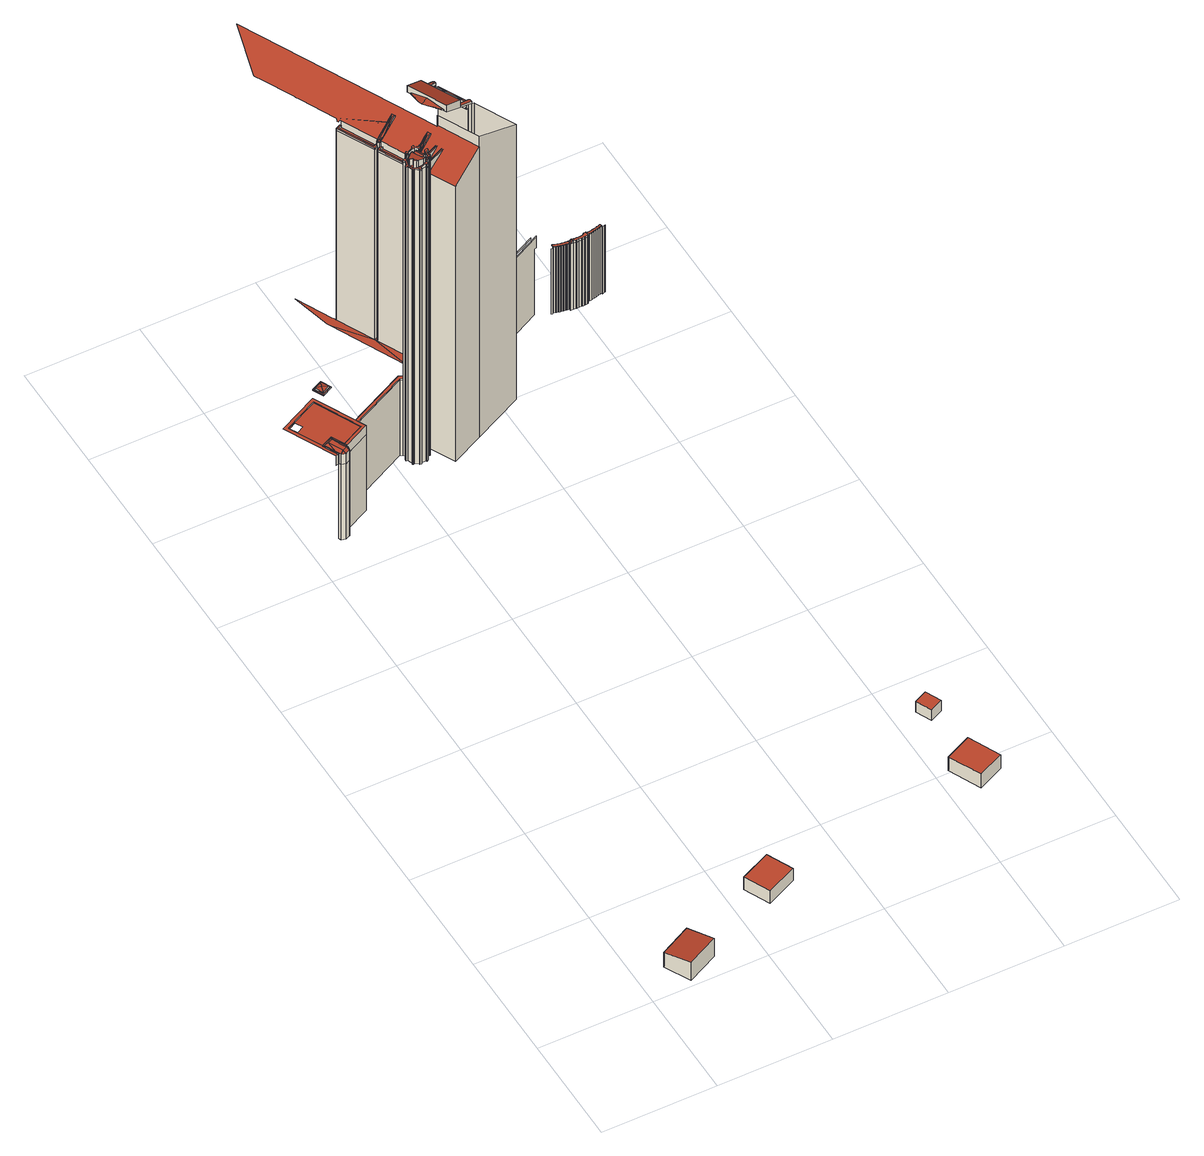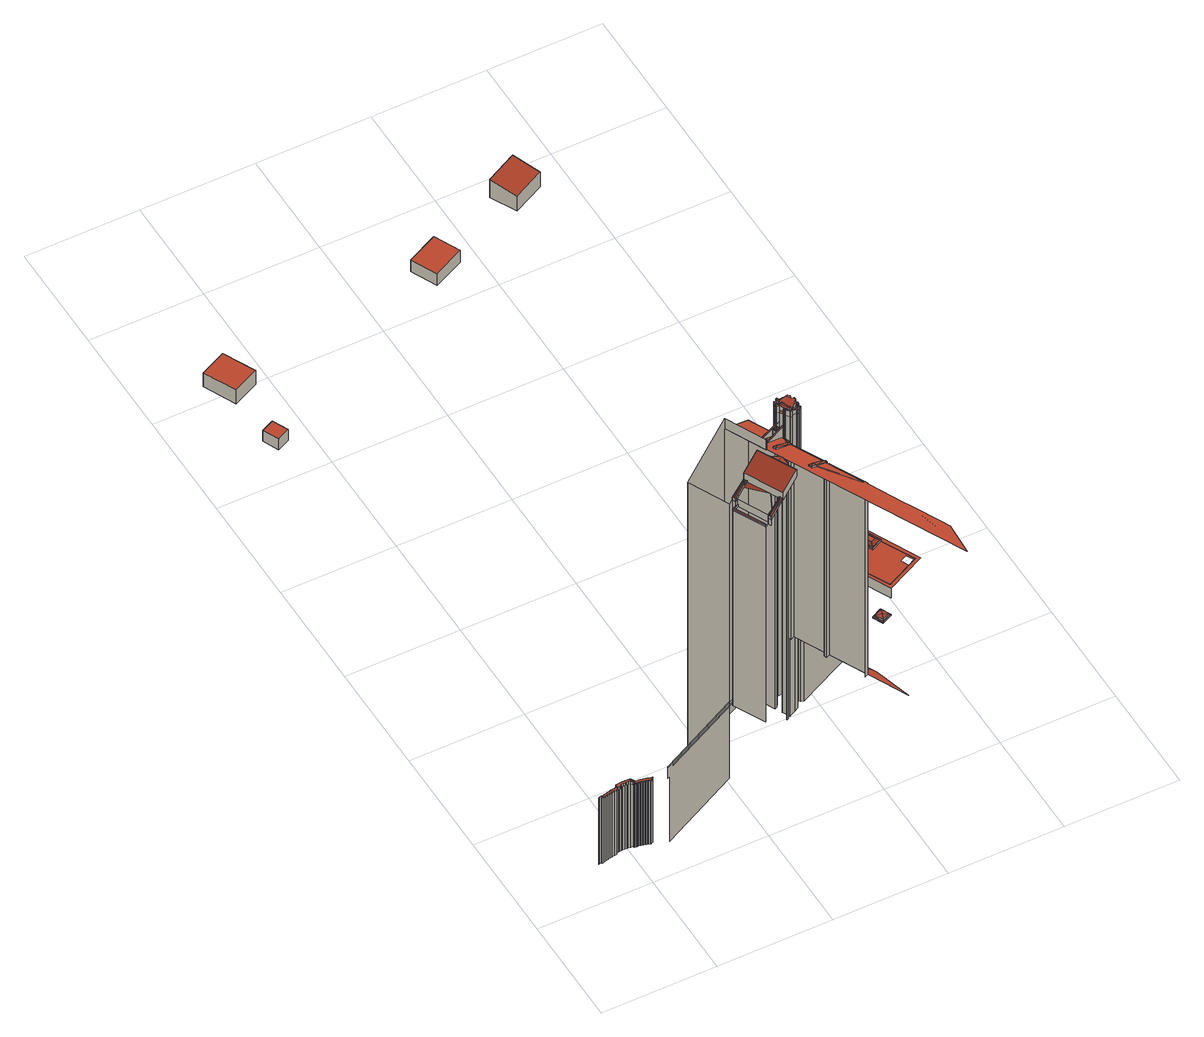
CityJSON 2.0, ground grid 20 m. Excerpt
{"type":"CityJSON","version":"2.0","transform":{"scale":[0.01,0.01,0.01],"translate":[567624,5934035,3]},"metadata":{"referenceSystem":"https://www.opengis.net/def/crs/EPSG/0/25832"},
"CityObjects":{
"building1":{"type":"Building","attributes":{"Grundfläche 2D":"30.752759","Grundhöhe NN":"4.095"},"geometry":[{"type":"Solid","lod":"3","boundaries":[[[[0,1,2,3]],[[4,5,3,2]],[[5,6,0,3]],[[6,7,1,0]],[[7,4,2,1]],[[7,6,5,4]]]],"semantics":{"surfaces":[{"type":"RoofSurface"},{"type":"WallSurface"},{"type":"GroundSurface"}],"values":[[0,1,1,1,1,2]]}}]},
"building2":{"type":"Building","attributes":{"Grundfläche 2D":"29.204884","Grundhöhe NN":"4.276"},"geometry":[{"type":"Solid","lod":"3","boundaries":[[[[8,9,10,11]],[[12,13,11,10]],[[13,14,8,11]],[[14,15,9,8]],[[15,12,10,9]],[[15,14,13,12]]]],"semantics":{"surfaces":[{"type":"RoofSurface"},{"type":"WallSurface"},{"type":"GroundSurface"}],"values":[[0,1,1,1,1,2]]}}]},
"building3":{"type":"Building","attributes":{"Grundfläche 2D":"11841.730945","Grundhöhe NN":"3.777"},"children":["building3-1","building3-2","building3-3","building3-4","building3-5","building3-6","building3-7","building3-8","building3-9","building3-10","building3-11","building3-12","building3-13","building3-14","building3-15","building3-16","building3-17","building3-18","building3-19","building3-20"],"geometry":[{"type":"MultiSurface","lod":"3","boundaries":[[[16,17,18,19,20]],[[21,22,23,24]],[[25,26,27,21,24,28]],[[29,26,25,30]],[[31,29,30,32]],[[33,34,35,36,37,38,39,40,41,42,43,44,19,18,45]],[[46,31,32,47]],[[48,49,50,51,52,53],[54,55,56,57]],[[58,46,47,59]],[[35,34,52,51]],[[60,61,62,58,59,63]],[[37,36,50,49]],[[42,41,40,58,62,61]],[[36,35,51,50]],[[64,65,66,43,42,61,67,68]],[[67,61,60,69]],[[70,67,69,71]],[[72,73,74,75,76,77]],[[78,73,72,79]],[[75,80,81,76]],[[82,83,84,85,86,87]],[[85,88,89,86]],[[88,78,79,89]],[[90,70,71,91]],[[92,83,82,93]],[[80,94,95,81]],[[96,97,90,91,98,99]],[[99,100,96]],[[96,100,101]],[[90,97,96,101,102,103]],[[95,94,100,99,98,104]],[[103,102,101,105,106,107]],[[108,109,92,93,110]],[[107,106,105,111,112,113]],[[114,108,110,115]],[[116,114,115,117]],[[118,116,117,119]],[[113,112,111,120,121,122]],[[123,124,125,126,127,128,129]],[[122,121,120,130,131,132,133]],[[133,132,131,134,135,136]],[[137,118,119,138]],[[139,140,123,141]],[[134,142,143,144,136,135]],[[78,88,85,84,83,92,109,108,114,116,118,137,145,146,147,148,149,150,151,152,153,154,155,156,157,158,159,160,161,162,163,164,165,166,167,168,142,134,131,130,120,111,105,101,100,94,80,75,74,73]],[[128,169,129]],[[145,137,138,170]],[[142,168,167,171,143]],[[172,136,144,173]],[[146,145,170,174]],[[175,176,141,123,129,177]],[[147,146,174,178]],[[179,169,180]],[[167,166,181,171]],[[149,148,147,178,182]],[[183,184,185,186,187,188,189,190,139,141,176,175]],[[191,169,179]],[[166,165,192,181]],[[193,177,129,169,191]],[[194,195,193,196]],[[165,164,197,192]],[[175,177,198,183]],[[199,200,201,179,180,202,172,173,203,204]],[[164,163,162,205,197]],[[206,207,188,187,208]],[[198,177,193,195,209,210]],[[150,149,182,211]],[[196,193,191,212]],[[213,214,184,183,198,210,209,215,216,217]],[[201,200,191,179]],[[218,213,217,216]],[[219,209,195,194]],[[220,215,209,219]],[[152,151,221,222]],[[151,150,211,221]],[[223,154,153,152,222,224]],[[225,185,184,214,213,218]],[[158,157,226,227,228,229]],[[162,161,230,205]],[[206,208,187,186,231,232]],[[215,220,219,233,234,235]],[[206,232,218]],[[232,231,186,185,225,218]],[[236,237,238,239,240,241,242,243,244,245,246,247,248,249,250,251,252,253,254,255,256,257,258,259,260,261,262,261,207,206,218,216,215,235,263,264,265,266,267,268,269,270,271,272,273,274,228,227,275],[276,277,278,279]],[[274,280,159,158,229,228]],[[155,154,223,281]],[[273,282,230,161,160,159,280,274]],[[227,226,157,156,283,275]],[[284,191,200]],[[200,199,285]],[[273,272,286,282]],[[156,155,281,287,275,283]],[[288,233,219,194,196,212,289,290,291,292,293,294]],[[295,284,200]],[[290,289,212,191,284,296]],[[286,272,271,285,199,297]],[[288,294,293,298,264,263,235,234,233]],[[299,300,200,285]],[[236,275,287,301]],[[285,271,299]],[[296,284,295]],[[260,207,261]],[[200,300,302,295]],[[303,304,292,291,305,306]],[[306,305,291,290,307,265]],[[299,271,308]],[[267,266,265,307,290,296,295,302]],[[264,298,293,292,304,303]],[[300,309,310,302]],[[311,302,310,309,312,313]],[[308,309,300,299]],[[303,306,264]],[[306,265,264]],[[308,271,314]],[[314,315,312,309,308]],[[314,271,270]],[[267,302,311,316,268]],[[270,317,268]],[[268,317,318]],[[270,318,317]],[[270,268,316,319]],[[314,270,319,315]],[[268,318,269]],[[270,269,318]],[[237,236,301,320]],[[278,277,276,279]],[[238,237,320,321]],[[322,240,239,323]],[[323,239,238,324]],[[325,326,327,328,329,330,331,332,333,334,335,336,337,338,339,340,341,342,343,344,345]],[[334,346,347,348,335]],[[349,350,347,346,334,333,332,331,330,329,328,327,351,352,353]],[[354,355,351,327,326]],[[356,357,358,359,360,348,347,350,349,353,352,351,355,361,362,363,364,365]],[[324,238,321,366,367]],[[365,364,368,369,370]],[[371,372,373,365]],[[365,370,374]],[[369,374,370]],[[375,376,377,378,379]],[[380,381,375,379,378,382,383,384]],[[385,386,387,388,377,376,389]],[[390,391,392,387,386,385]],[[393,394,392,391,390,395,396,397,398]],[[399,400,401,402]],[[396,403,404,397]],[[405,392,394,406,400,399]],[[404,403,407,367,366,408,409,410]],[[393,398,411,412]],[[409,413,414,415,416,417,418,410]],[[419,420,421,422,415,414,413,409,408,423]],[[424,425,426,427]],[[428,424,427,429]],[[430,428,429,431]],[[432,433,434,435,436,437]],[[438,439,433,432,440]],[[441,442,443,438,440,444]],[[445,446,442,441,447]],[[448,445,447,449]],[[450,448,449,451]],[[452,450,451,453]],[[454,452,453,455]],[[456,454,455,457]],[[458,456,457,459]],[[460,458,459,461]],[[462,460,461,463]],[[464,462,463,465]],[[466,464,465,467]],[[466,468,464]],[[468,466,467,469]],[[470,471,464]],[[464,468,472,470]],[[471,473,464]],[[474,470,472,468,469,475]],[[473,476,464]],[[476,477,464]],[[471,470,474,478]],[[479,476,473,471,478,480]],[[477,481,464]],[[482,483,477,476,479,484]],[[485,483,482,486]],[[487,488,489,485,486,490]],[[488,491,492,493,494,481,477,483,485,489]],[[491,488,487,495]],[[496,493,492,491,495,497]],[[494,493,496,498]],[[481,494,498,499]],[[500,501,502,481,499,503]],[[504,505,506,501,500,507]],[[508,509,510,505,504,511]],[[512,513,514,509,508,515]],[[516,517,518,513,512,519]],[[520,521,522,517,516,523]],[[524,525,526,521,520,527]],[[528,529,530,531]],[[532,533,534,528,531,535]],[[536,537,538,533,532,539]]],"semantics":{"surfaces":[{"type":"WallSurface"},{"type":"RoofSurface"}],"values":[0,0,0,0,0,1,0,1,0,0,0,0,0,0,0,0,0,0,0,0,0,0,0,0,0,0,0,1,1,0,0,0,0,0,0,0,0,0,1,0,0,0,0,0,1,1,0,0,0,0,0,0,1,0,0,1,1,0,1,0,0,0,0,0,0,1,0,0,0,1,1,0,0,0,0,0,0,0,0,0,0,1,0,1,0,0,0,0,1,0,0,0,1,1,0,0,0,0,0,1,1,1,1,0,0,1,0,0,1,0,0,1,1,1,0,1,0,1,1,1,0,0,1,1,0,1,0,0,0,0,0,1,0,0,0,1,1,1,1,0,0,0,0,0,0,0,0,0,0,0,0,0,0,0,0,0,0,0,0,0,0,0,0,0,0,0,0,0,1,0,1,1,1,0,1,1,0,0,1,0,0,0,1,0,0,0,0,0,0,0,0,0,0,0,0,0,0]}}]},
"building3-1":{"type":"BuildingInstallation","parents":["building3"],"geometry":[{"type":"MultiSurface","lod":"3","boundaries":[[[540,541,542,543,544,545,546,547,548]],[[549,550,551,544,543,542,552,553,554,555,556]],[[549,556,557,558,559,560]],[[561,562,548,563,558]],[[564,548,562]],[[549,560,550]],[[544,551,550,560,545]],[[558,563,548,547,546,545,560,559]],[[540,548,564]],[[565,561,558,557]],[[39,542,541,540,46,58,40]],[[39,38,552,542]],[[553,552,38,37,49,48]],[[48,53,33,45,554,553]],[[45,18,555,554]],[[555,18,17,22,556]],[[556,22,21,557]],[[561,565,557,21,27,26]],[[561,26,29,562]],[[562,29,31,564]],[[564,31,46,540]]],"semantics":{"surfaces":[{"type":"RoofSurface"},{"type":"WallSurface"}],"values":[0,0,0,0,0,0,0,0,0,0,1,1,1,1,1,1,1,1,1,1,1]}}]},
"building3-2":{"type":"BuildingInstallation","parents":["building3"],"geometry":[{"type":"MultiSurface","lod":"3","boundaries":[[[566,567,568]],[[568,567,569]],[[570,567,566]],[[569,567,570]],[[566,568,571,572]],[[570,566,572,573]],[[569,570,573,574]],[[568,569,574,571]]],"semantics":{"surfaces":[{"type":"RoofSurface"},{"type":"WallSurface"}],"values":[0,0,0,0,1,1,1,1]}}]},
"building3-3":{"type":"BuildingInstallation","parents":["building3"],"geometry":[{"type":"MultiSurface","lod":"3","boundaries":[[[575,576,577,578],[573,572,571,574]],[[575,578,579,580]],[[576,575,580,581]],[[577,576,581,582]],[[578,577,582,579]]],"semantics":{"surfaces":[{"type":"RoofSurface"},{"type":"WallSurface"}],"values":[0,1,1,1,1]}}]},
"building3-4":{"type":"BuildingInstallation","parents":["building3"],"geometry":[{"type":"MultiSurface","lod":"3","boundaries":[[[583,64,68,584,97,102,106,112,121,132,585,135,202,586,587,588,589]],[[67,70,584,68]],[[70,90,97,584]],[[90,103,102,97]],[[102,103,107,106]],[[106,107,113,112]],[[112,113,122,121]],[[121,122,133,132]],[[172,202,135,585,132,133,136]],[[202,172,590,586]],[[590,591,587,586]],[[591,592,593,594,583,589,588,587]],[[594,65,64,583]]],"semantics":{"surfaces":[{"type":"RoofSurface"},{"type":"WallSurface"}],"values":[0,1,1,1,1,1,1,1,1,1,1,1,1]}}]},
"building3-5":{"type":"BuildingInstallation","parents":["building3"],"geometry":[{"type":"MultiSurface","lod":"3","boundaries":[[[595,596,597,598]],[[599,595,598,600,601,602,603,604,605,606,607,608,609,610,611,612,613,614]],[[603,615,616,617,618]],[[618,604,603]],[[619,607,606]],[[620,609,608]],[[621,611,622,623,624]],[[621,612,611]],[[625,598,597]],[[625,626,601,600,598]],[[627,628,617,616]],[[628,629,618,617]],[[629,630,631,619,606,605,604,618]],[[631,632,633,608,607,619]],[[633,634,620,608]],[[634,635,636,610,609,620]],[[636,637,638,622,611,610]],[[638,639,640,624,623,622]],[[624,640,641,621]],[[641,642,612,621]],[[642,643,644,614,613,612]],[[644,645,599,614]],[[645,646,595,599]],[[646,647,596,595]]],"semantics":{"surfaces":[{"type":"RoofSurface"},{"type":"WallSurface"}],"values":[0,0,0,0,0,0,0,0,1,1,1,1,1,1,1,1,1,1,1,1,1,1,1,1]}}]},
"building3-6":{"type":"BuildingInstallation","parents":["building3"],"geometry":[{"type":"MultiSurface","lod":"3","boundaries":[[[648,649,650,651,652,653,654,655,656,657,658,659,660,661,662,663,664,665,666,667,668,669,670,671,672,673,674,675,676,677,678,679,680,681,682,683,684,685,686,687,688,689,690,691,692,693,694,695,696,697,698,699,700,701,702,703,704,705,706,707,708,709,710,711,712,713,714,715,716,717,718,719,720,721]],[[722,714,713]],[[723,719,718]],[[724,719,723]],[[156,157,675,674]],[[675,157,725,677,676]],[[726,727,681,680,679,678,677,725,728,729]],[[727,730,682,681]],[[730,731,732,733,686,685,684,683,682]],[[733,734,735,689,688,687,686]],[[736,737,693,692,691,690,689,735,738,739]],[[693,737,740,695,694]],[[740,741,742,743,698,697,696,695]],[[743,744,745,158,701,700,699,698]],[[158,159,702,701]],[[159,160,161,704,703,702]],[[162,163,164,707,706,705]],[[161,162,705,704]],[[164,165,708,707]],[[165,166,709,708]],[[166,167,710,709]],[[167,168,142,712,711,710]],[[142,134,713,712]],[[134,131,722,713]],[[131,130,120,715,714,722]],[[120,111,716,715]],[[111,105,717,716]],[[105,101,718,717]],[[101,96,723,718]],[[96,99,724,723]],[[99,100,94,720,719,724]],[[94,80,721,720]],[[648,721,80,75]],[[75,74,73,650,649,648]],[[73,78,651,650]],[[78,88,652,651]],[[88,85,653,652]],[[85,84,83,655,654,653]],[[83,92,656,655]],[[656,92,109,108,658,657]],[[108,114,659,658]],[[114,116,660,659]],[[116,118,661,660]],[[118,137,662,661]],[[137,145,663,662]],[[145,146,664,663]],[[146,147,665,664]],[[147,148,149,667,666,665]],[[149,150,668,667]],[[150,151,669,668]],[[151,152,670,669]],[[152,153,154,672,671,670]],[[154,155,673,672]],[[155,156,674,673]]],"semantics":{"surfaces":[{"type":"RoofSurface"},{"type":"WallSurface"}],"values":[0,0,0,0,1,1,1,1,1,1,1,1,1,1,1,1,1,1,1,1,1,1,1,1,1,1,1,1,1,1,1,1,1,1,1,1,1,1,1,1,1,1,1,1,1,1,1,1,1,1,1,1,1,1]}}]},
"building3-7":{"type":"BuildingInstallation","parents":["building3"],"geometry":[{"type":"MultiSurface","lod":"3","boundaries":[[[746,214,225,231,208,747,748,749,750,751,752,753,754]],[[186,231,225,185]],[[187,208,231,186]],[[187,755,747,208]],[[748,747,755,756]],[[756,757,189,750,749,748]],[[190,751,750,189]],[[141,752,751,190,139]],[[141,176,175,754,753,752]],[[175,183,746,754]],[[184,214,746,183]],[[184,185,225,214]]],"semantics":{"surfaces":[{"type":"RoofSurface"},{"type":"WallSurface"}],"values":[0,1,1,1,1,1,1,1,1,1,1,1]}}]},
"building3-8":{"type":"BuildingInstallation","parents":["building3"],"geometry":[{"type":"MultiSurface","lod":"3","boundaries":[[[758,759,760,761,601,626,625,597,762,763,764]],[[765,764,763,766,767,768,769]],[[769,770,771,772,627,616,615,603,760,759,758,764,765]],[[603,602,601,761,760]],[[596,647,773,774,766,763,762,597]],[[770,769,768,767,766,774,775,776]]],"semantics":{"surfaces":[{"type":"RoofSurface"},{"type":"WallSurface"}],"values":[0,0,1,1,1,1]}}]},
"building3-9":{"type":"BuildingInstallation","parents":["building3"],"geometry":[{"type":"MultiSurface","lod":"3","boundaries":[[[307,305,304,298,777,778,779,780,781,234,220,782,783,784,785]],[[212,289,290,307,785,784]],[[291,305,307,290]],[[292,304,305,291]],[[293,298,304,292]],[[294,777,298,293]],[[294,786,787,779,778,777]],[[780,779,787,788]],[[788,288,781,780]],[[288,233,234,781]],[[219,220,234,233]],[[219,194,782,220]],[[194,196,783,782]],[[212,784,783,196]]],"semantics":{"surfaces":[{"type":"RoofSurface"},{"type":"WallSurface"}],"values":[0,1,1,1,1,1,1,1,1,1,1,1,1,1]}}]},
"building3-10":{"type":"BuildingInstallation","parents":["building3"],"geometry":[{"type":"MultiSurface","lod":"3","boundaries":[[[789,790,791,792]],[[792,793,794]],[[792,791,793]],[[795,791,790]],[[796,791,795]],[[794,793,796]],[[793,791,796]],[[797,798,794,796,795]],[[790,789,792,799,800,801]],[[797,795,790,801]],[[792,794,798,799]]],"semantics":{"surfaces":[{"type":"RoofSurface"},{"type":"WallSurface"}],"values":[0,0,0,0,0,0,0,1,1,1,1]}}]},
"building3-11":{"type":"BuildingInstallation","parents":["building3"],"geometry":[{"type":"MultiSurface","lod":"3","boundaries":[[[802,803,804,805,806,807]],[[808,809,810,811]],[[812,813,809]],[[813,810,809]],[[814,810,813]],[[815,810,814]],[[816,810,815]],[[817,818,810,816]],[[807,810,818]],[[819,820,821,822,811,807,806,805]],[[810,807,811]],[[823,824,825,826,827,803,802,807,818]],[[805,828,277,820,819]],[[820,277,279,821]],[[279,829,261,218,213,812,809,808,811,822,821]],[[213,217,216,215,815,814,813,812]],[[215,235,830,831,262,832,278,833,834,803,827,826,825,824,823,818,817,816,815]],[[803,834,828,805,804]]],"semantics":{"surfaces":[{"type":"RoofSurface"},{"type":"WallSurface"}],"values":[0,0,0,0,0,0,0,0,0,0,0,0,1,1,1,1,1,1]}}]},
"building3-12":{"type":"BuildingInstallation","parents":["building3"],"geometry":[{"type":"MultiSurface","lod":"3","boundaries":[[[835,836,837,838,839,280,229,840,841,842,843,844,845,846,847]],[[848,849,850,851,852,853,854,855,226,283,856]],[[275,236,857,858,849,848,856,283]],[[228,859,860,861,862,863,845,844,843,842,841,840,229]],[[864,865,866,272,273,839,838,837,836,835,847,846,867]],[[851,850,868]],[[839,273,274,280]],[[280,274,228,229]],[[869,870,853,852,851,868]],[[853,870,871,854]],[[871,872,227,226,855,854]],[[226,227,275,283]]],"semantics":{"surfaces":[{"type":"RoofSurface"},{"type":"WallSurface"}],"values":[0,0,1,1,1,1,1,1,1,1,1,1]}}]},
"building3-13":{"type":"BuildingInstallation","parents":["building3"],"geometry":[{"type":"MultiSurface","lod":"3","boundaries":[[[873,874,875,876,877,878,879,880]],[[881,882,883,884]],[[884,883,880]],[[885,886,881]],[[886,882,881]],[[887,883,882]],[[888,883,887]],[[889,890,883,888]],[[891,883,890]],[[880,883,891]],[[892,884,880,879,878]],[[891,874,873,880]],[[268,317,889]],[[889,888,267,268]],[[884,892,878,893,264,303,885,881]],[[303,306,886,885]],[[882,886,306,265]],[[265,266,267,888,887,882]],[[317,318,890,889]],[[874,891,890,318,269,894]],[[894,895,896,893,878,877,876,875,874]]],"semantics":{"surfaces":[{"type":"RoofSurface"},{"type":"WallSurface"}],"values":[0,0,0,0,0,0,0,0,0,0,0,0,1,1,1,1,1,1,1,1,1]}}]},
"building3-14":{"type":"BuildingInstallation","parents":["building3"],"geometry":[{"type":"MultiSurface","lod":"3","boundaries":[[[897,339,338,337,898,899]],[[900,901,343,342,341,340,339,897,902]],[[898,337,336]],[[903,904,344,343,901,900,902]]],"semantics":{"surfaces":[{"type":"RoofSurface"},{"type":"WallSurface"}],"values":[0,0,1,1]}}]},
"building3-15":{"type":"BuildingInstallation","parents":["building3"],"geometry":[{"type":"MultiSurface","lod":"3","boundaries":[[[359,358,905,906]],[[359,906,907]],[[908,909,906,905,358]],[[910,909,908]],[[910,911,912,913,909]],[[909,914,915,916,906]],[[907,906,916]],[[910,908,358,357,373,371,376,375,912,911]],[[913,912,375,381,380,384,914,909]],[[384,917,915,914]],[[915,917,372,918,907,916]],[[918,360,359,907]]],"semantics":{"surfaces":[{"type":"RoofSurface"},{"type":"WallSurface"}],"values":[0,0,0,0,0,0,0,1,1,1,1,1]}}]},
"building3-16":{"type":"BuildingInstallation","parents":["building3"],"geometry":[{"type":"MultiSurface","lod":"3","boundaries":[[[362,361,355,919,363]],[[363,919,920]],[[919,355,921,922,923]],[[924,925,919,923,922]],[[926,919,925]],[[920,919,926]],[[354,396,921,355]],[[396,395,390,924,922,921]],[[390,385,374,370,927,920,926,925,924]],[[927,364,363,920]]],"semantics":{"surfaces":[{"type":"RoofSurface"},{"type":"WallSurface"}],"values":[0,0,0,0,0,0,1,1,1,1]}}]},
"building3-17":{"type":"BuildingInstallation","parents":["building3"],"geometry":[{"type":"MultiSurface","lod":"3","boundaries":[[[928,929,930,931,932,933,934,935,386,391]],[[931,930,402,936]],[[934,933,937,938]],[[938,388,935,934]],[[387,386,935,388]],[[392,405,399,929,928,391,386,387]],[[399,402,930,929]]],"semantics":{"surfaces":[{"type":"RoofSurface"},{"type":"WallSurface"}],"values":[0,1,1,1,1,1,1]}}]},
"building3-18":{"type":"BuildingInstallation","parents":["building3"],"geometry":[{"type":"MultiSurface","lod":"3","boundaries":[[[939,940,941,942,943,944,945,946,947,948,949,950,951,952,953,954,955,956,957,958,959,960,961,962,963,964,965,966,967,968,969,970,971,972,973,974,975,976,977,978,979,980,981]],[[430,435,964,963]],[[435,434,433,966,965,964]],[[433,439,438,967,966]],[[438,443,442,969,968,967]],[[442,446,445,970,969]],[[445,448,971,970]],[[448,450,972,971]],[[450,452,973,972]],[[452,454,974,973]],[[454,456,975,974]],[[456,458,976,975]],[[458,460,977,976]],[[460,462,978,977]],[[462,464,979,978]],[[982,983,939,981]],[[940,939,983,984]],[[941,940,984,985]],[[943,942,941,985,986,987]],[[987,988,989,945,944,943]],[[946,945,989,990]],[[947,946,990,991]],[[992,949,948,947,991,993]],[[992,994,950,949]],[[952,951,950,994,995,996]],[[953,952,996,997]],[[954,953,997,998]],[[956,955,954,998,999,1000]],[[957,956,1000,1001]],[[1002,959,958,957,1001,1003]],[[1002,1004,960,959]],[[961,960,1004,1005]],[[1005,1006,962,961]]],"semantics":{"surfaces":[{"type":"RoofSurface"},{"type":"WallSurface"}],"values":[0,1,1,1,1,1,1,1,1,1,1,1,1,1,1,1,1,1,1,1,1,1,1,1,1,1,1,1,1,1,1,1,1]}}]},
"building3-19":{"type":"BuildingInstallation","parents":["building3"],"geometry":[{"type":"MultiSurface","lod":"3","boundaries":[[[1007,1008,1009]],[[1010,1011,1012,1013,1014,1015,1016,1017,1018,1019,1020,1021,1022,1023,1024,1025,1026,1027,1028,1029,1030,1031,1032,1033,1034,1035,1036,1009,1008,1037,1038]],[[1039,1040,1041,1007]],[[1041,1008,1007]],[[1042,1008,1041]],[[1043,1008,1042]],[[1044,1023,1022,1021,494,481,1045,1046,1047]],[[1044,1048,1049,1050,1026,1025,1024,1023]],[[1050,1051,1052,1028,1027,1026]],[[1052,1053,1054,1030,1029,1028]],[[1054,1055,1056,1032,1031,1030]],[[1056,1057,1033,1032]],[[1057,1058,1059,1035,1034,1033]],[[1059,1060,1061,1009,1036,1035]],[[1061,1062,1007,1009]],[[1062,1063,982,981,1040,1039,1007]],[[981,980,1041,1040]],[[980,979,1042,1041]],[[466,1043,1042,979,464]],[[466,468,1008,1043]],[[468,472,470,1038,1037,1008]],[[470,471,1010,1038]],[[471,473,476,1012,1011,1010]],[[476,477,483,1014,1013,1012]],[[1015,1014,483,485]],[[485,489,488,1017,1016,1015]],[[488,491,1018,1017]],[[491,492,493,1020,1019,1018]],[[493,494,1021,1020]]],"semantics":{"surfaces":[{"type":"RoofSurface"},{"type":"WallSurface"}],"values":[0,0,0,0,0,0,1,1,1,1,1,1,1,1,1,1,1,1,1,1,1,1,1,1,1,1,1,1,1]}}]},
"building3-20":{"type":"BuildingInstallation","parents":["building3"],"geometry":[{"type":"MultiSurface","lod":"3","boundaries":[[[1064,1065,1066,1067,1068,1069,1070,1071,1072,1073,1074,1075,1076,1077,1078,1079,1080,1081,1082,1046,1045,1083,1084,1085,1086,1087,1088,1089,1090,1091,1092,1093,1094,1095,1096,1097,1098,1099,1100]],[[481,502,501,1084,1083,1045]],[[501,506,505,1086,1085,1084]],[[505,510,509,1088,1087,1086]],[[509,514,513,1090,1089,1088]],[[513,518,517,1092,1091,1090]],[[517,522,521,1094,1093,1092]],[[521,526,525,1101,1096,1095,1094]],[[1101,1102,1097,1096]],[[1102,1103,1098,1097]],[[1104,1099,1098,1103,1105]],[[1106,1107,1066,1065,1064,1100,1099,1104,1108,1109]],[[1067,1066,1107,1110]],[[1111,1112,1113,1072,1071,1070,1069,1068,1067,1110,1114,1115]],[[1116,1117,1118,1119,1075,1074,1073,1072,1113]],[[1120,1077,1076,1075,1119,1121]],[[1078,1077,1120,1122]],[[1122,1123,1124,1125,1081,1080,1079,1078]],[[1126,1047,1046,1082,1081,1125]]],"semantics":{"surfaces":[{"type":"RoofSurface"},{"type":"WallSurface"}],"values":[0,1,1,1,1,1,1,1,1,1,1,1,1,1,1,1,1,1,1]}}]},
"building4":{"type":"Building","attributes":{"Grundfläche 2D":"30.641589","Grundhöhe NN":"3.940"},"geometry":[{"type":"Solid","lod":"3","boundaries":[[[[1127,1128,1129,1130]],[[1131,1132,1130,1129]],[[1132,1133,1127,1130]],[[1133,1134,1128,1127]],[[1134,1131,1129,1128]],[[1134,1133,1132,1131]]]],"semantics":{"surfaces":[{"type":"RoofSurface"},{"type":"WallSurface"},{"type":"GroundSurface"}],"values":[[0,1,1,1,1,2]]}}]},
"building5":{"type":"Building","attributes":{"Grundfläche 2D":"7.355376","Grundhöhe NN":"4.258"},"geometry":[{"type":"Solid","lod":"3","boundaries":[[[[1135,1136,1137,1138]],[[1139,1140,1138,1137]],[[1140,1141,1135,1138]],[[1141,1142,1136,1135]],[[1142,1139,1137,1136]],[[1142,1141,1140,1139]]]],"semantics":{"surfaces":[{"type":"RoofSurface"},{"type":"WallSurface"},{"type":"GroundSurface"}],"values":[[0,1,1,1,1,2]]}}]}
},
"vertices":[
[709,78,504],[1255,352,504],[1029,802,429],[483,528,429],[1029,802,109],[483,528,109],[709,78,109],[1255,352,109],
[3056,1142,389],[2846,1591,389],[2312,1341,397],[2521,893,397],[2312,1341,128],[2521,893,128],[3056,1142,128],[2846,1591,128],
[464,10710,1734],[505,10729,1734],[505,10729,1944],[464,10710,1944],[464,10710,1768],[542,10695,1734],[522,10737,1734],[522,10737,78],[542,10695,78],[616,10670,78],[616,10670,1734],[579,10682,1734],[579,10682,78],[686,10703,1734],[686,10703,78],[689,10704,1734],[689,10704,78],[391,10992,1944],[112,11567,1944],[712,11858,1944],[1093,11071,1944],[683,10872,1944],[704,10829,1944],[687,10821,1944],[691,10813,1944],[708,10821,1944],[1170,11045,1944],[738,11936,1944],[35,11596,1944],[383,10988,1944],[710,10774,1734],[710,10774,78],[585,11083,1929],[683,10872,1929],[1093,11071,1929],[712,11858,1929],[112,11567,1929],[391,10992,1929],[258,11619,1929],[319,11496,1929],[201,11437,1929],[139,11559,1929],[691,10813,1734],[691,10813,78],[1170,11045,78],[1170,11045,1734],[708,10821,1734],[708,10821,78],[1041,11312,1768],[1041,11312,1734],[738,11936,1734],[1064,11263,1734],[1064,11263,1768],[1064,11263,78],[2162,11802,1734],[2162,11802,78],[2195,11655,78],[2195,11655,6528],[2197,11666,6528],[2199,11686,6529],[2199,11686,78],[2197,11666,78],[2221,11652,6529],[2221,11652,78],[2225,11683,6530],[2225,11683,78],[2261,11538,78],[2261,11538,6529],[2251,11547,6528],[2242,11555,6528],[2242,11555,78],[2251,11547,78],[2258,11574,6529],[2258,11574,78],[2216,11780,1734],[2216,11780,78],[2277,11556,6530],[2277,11556,78],[2238,11762,6532],[2238,11762,78],[2216,11780,6531],[2216,11780,1768],[2213,11771,78],[2213,11771,6531],[2218,11769,6531],[2217,11782,6531],[2217,11782,1768],[2217,11782,1734],[2218,11769,78],[2223,11798,6532],[2223,11798,1768],[2223,11798,1734],[2340,11514,6531],[2310,11534,6531],[2340,11514,78],[2248,11788,6533],[2248,11788,1768],[2248,11788,1734],[2336,11492,6531],[2336,11492,78],[2367,11486,6532],[2367,11486,78],[2371,11508,6533],[2371,11508,78],[2308,11842,6536],[2308,11842,1768],[2308,11842,1734],[1876,13259,1862],[1857,13299,1862],[1850,13313,1862],[1546,13939,1862],[1726,13267,1841],[1751,13215,1841],[2183,12629,1862],[2297,11862,6536],[2295,11865,6536],[2295,11865,1768],[2295,11865,1734],[2319,11878,6537],[2319,11878,1768],[2319,11878,1734],[2459,11515,6536],[2459,11515,78],[1933,13287,6030],[1933,13287,1862],[1876,13259,6030],[2331,11855,6537],[2331,11855,78],[2319,11878,78],[2469,11493,6536],[2498,11506,6538],[2488,11528,6538],[2506,11547,6539],[2545,11588,6541],[2568,11574,6542],[2583,11599,6543],[2559,11613,6542],[2563,11638,6543],[2569,11683,6544],[2590,11680,6545],[2594,11713,6546],[2550,11719,6544],[2518,11790,6544],[2544,11825,6546],[2538,11830,6545],[2523,11841,6545],[2509,11822,6544],[2481,11842,6543],[2449,11864,6542],[2450,11889,6543],[2421,11891,6542],[2419,11866,6541],[2348,11857,6538],[2365,11955,1828],[2469,11493,78],[2419,11866,78],[2384,11915,1734],[2384,11915,78],[2498,11506,78],[2187,12619,6030],[2183,12629,6030],[2187,12619,1862],[2488,11528,78],[2393,11920,1830],[2384,11915,1828],[2421,11891,78],[2545,11588,78],[2246,12648,6030],[2242,12657,6030],[2267,12670,6030],[2257,12689,6030],[2257,12690,6030],[1974,13276,6030],[1973,13277,6030],[1962,13301,6030],[2474,12028,1862],[2450,11889,78],[2209,12575,1862],[2268,12603,6030],[2268,12603,1862],[2209,12575,6030],[2449,11864,78],[2246,12648,1862],[2507,11975,78],[2507,11975,1851],[2502,11972,1850],[2384,11915,1768],[2393,11920,78],[2502,11972,78],[2509,11822,78],[2257,12690,6173],[1974,13276,6174],[2257,12690,6067],[2268,12604,1862],[2256,12628,1862],[2568,11574,78],[2474,12028,6030],[2242,12657,6157],[2242,12657,6067],[2268,12604,6157],[2256,12628,6157],[2246,12648,6157],[2267,12670,6173],[2268,12604,6030],[2268,12604,6067],[2583,11599,78],[2559,11613,78],[2569,11683,78],[2563,11638,78],[2267,12670,6067],[2550,11719,6330],[2550,11719,6081],[2518,11790,6082],[2518,11790,6330],[2523,11841,78],[2257,12689,6067],[2257,12689,6173],[2293,12616,6030],[2293,12616,6067],[2293,12616,6173],[2628,11729,6123],[2848,11282,6124],[3399,11548,6469],[3067,12241,6472],[3051,12235,6462],[1435,15562,6467],[1267,14739,6178],[1276,14719,6178],[1302,14665,6178],[1313,14642,6178],[1597,14056,6177],[1520,14772,6315],[1513,14835,6327],[1524,14774,6317],[1607,14035,6176],[1633,13981,6176],[1643,13961,6176],[1640,13984,6181],[1643,13960,6176],[1928,13371,6175],[1936,13355,6175],[1921,13312,6157],[1933,13287,6157],[1962,13301,6175],[1973,13277,6174],[2489,12778,6312],[2534,12734,6324],[2307,12588,6173],[2554,12076,6171],[2535,12057,6157],[2546,12036,6157],[2558,12012,6158],[2580,12023,6171],[2582,12024,6173],[2585,12012,6171],[2568,11850,6122],[2570,11845,6122],[2538,11830,6102],[2544,11825,6104],[2594,11713,6102],[1985,13313,6189],[2506,12787,6323],[2547,12740,6332],[2503,12785,6321],[2544,11825,6330],[2590,11680,78],[2538,11830,78],[2594,11713,6330],[2481,12031,1862],[2507,11975,6123],[2570,11845,78],[2594,11713,78],[2307,12588,6030],[2481,12031,6030],[2535,12057,6030],[2535,12058,6030],[2532,12066,6030],[2554,12076,6030],[2544,12096,6030],[2546,12036,1862],[2535,12057,1862],[2568,11850,78],[2554,12076,6067],[2562,12001,6157],[2562,12001,1862],[2628,11729,78],[2558,12012,1862],[2532,12066,6157],[2532,12066,6067],[2535,12058,6067],[2535,12058,6157],[2535,12057,6067],[2563,12002,6158],[2563,12002,1862],[2562,12004,1862],[2558,12012,78],[2563,12002,78],[2562,12004,78],[2584,12012,6171],[2584,12012,78],[2580,12023,78],[2580,12023,6172],[2581,12023,6172],[2585,12012,78],[2848,11282,78],[3399,11548,78],[3051,12235,6701],[3067,12241,6691],[3399,11548,6694],[3283,12369,6544],[3288,12358,6543],[3288,12358,6690],[3283,12369,6690],[3280,12374,6690],[3265,12405,6690],[3199,12538,6690],[3194,12548,6690],[3006,12927,6690],[2965,13009,6690],[2965,13009,6546],[2991,12957,6546],[2991,12957,6570],[3006,12927,6576],[3127,12682,6630],[3194,12548,6601],[3199,12538,6599],[3206,12523,6595],[3265,12405,6570],[3265,12405,6544],[3280,12374,6544],[3000,13026,6669],[3284,13167,6495],[3284,13167,6336],[3385,12964,6495],[3287,13161,6495],[3607,12516,6495],[3580,12572,6495],[3387,12960,6495],[3607,12516,6333],[3607,12516,6361],[3385,12964,6335],[3314,13107,6336],[3314,13107,6367],[3287,13161,6367],[3287,13161,6336],[3590,12551,6362],[3584,12564,6362],[3580,12572,6363],[3580,12572,6334],[3387,12960,6335],[4276,11969,78],[4276,11969,6120],[3584,12564,6334],[3590,12551,6333],[3653,12607,6285],[3490,13191,6221],[3528,13276,6179],[3489,13191,6222],[3654,12607,6285],[3587,13238,6158],[3554,13222,6179],[3554,13222,6030],[3587,13238,6030],[3587,13238,6075],[3574,13265,6157],[3582,13248,6157],[3562,13290,6030],[3562,13290,6075],[3562,13290,6157],[3813,12684,6181],[3813,12684,6067],[3813,12684,6030],[3804,12701,6030],[3804,12701,6181],[3851,12702,6156],[3851,12702,6067],[3851,12702,6030],[3864,12675,1746],[3851,12702,1746],[3864,12675,6156],[3877,12648,6156],[3877,12648,1769],[3864,12675,1769],[3919,12736,6030],[3919,12736,1746],[3652,13282,1746],[3652,13282,6030],[3937,12676,6117],[3937,12676,1769],[3910,12731,6030],[3910,12731,1746],[3942,12665,6117],[3942,12665,78],[3942,12665,1746],[3942,12665,1769],[5318,13396,1769],[5318,13396,1746],[5401,13391,1746],[5405,13393,1746],[5411,13396,1746],[5411,13396,1769],[5405,13393,1769],[5401,13391,1769],[5366,13374,1514],[5401,13391,1514],[5405,13393,1514],[5411,13396,1514],[5366,13374,78],[5620,13260,1514],[5594,13268,1514],[5594,13268,78],[5620,13260,78],[5620,13261,1514],[5620,13261,78],[5626,13280,1514],[5626,13280,78],[5662,13266,78],[5662,13266,1514],[5653,13269,1514],[5644,13273,1514],[5644,13273,78],[5653,13269,78],[5681,13259,1514],[5672,13262,1514],[5681,13259,78],[5700,13253,78],[5700,13253,1514],[5690,13256,1514],[5690,13256,78],[5719,13248,1514],[5709,13251,1514],[5719,13248,78],[5738,13243,1514],[5738,13243,78],[5757,13239,1518],[5757,13239,78],[5776,13235,1518],[5776,13235,78],[5796,13232,1518],[5796,13232,78],[5815,13229,1518],[5815,13229,78],[5835,13227,1518],[5835,13227,78],[5854,13225,1518],[5854,13225,78],[5874,13224,1518],[5874,13224,78],[5893,13224,1518],[5893,13224,78],[5893,13192,1533],[5893,13192,78],[5936,13191,1533],[5936,13191,78],[5973,13187,1533],[5991,13186,1533],[5954,13189,1533],[6010,13184,1533],[5973,13187,78],[5954,13189,78],[6029,13184,1533],[6047,13183,1533],[5991,13186,78],[6029,13184,78],[6010,13184,78],[6193,13219,1533],[6066,13183,78],[6066,13183,1533],[6047,13183,78],[6084,13183,1533],[6084,13183,78],[6121,13185,78],[6121,13185,1533],[6103,13184,1533],[6103,13184,78],[6140,13186,1533],[6158,13188,1533],[6177,13189,1533],[6195,13192,1533],[6140,13186,78],[6177,13189,78],[6158,13188,78],[6195,13192,78],[6193,13219,78],[6234,13224,78],[6234,13224,1533],[6214,13222,1533],[6214,13222,78],[6275,13231,78],[6275,13231,1537],[6255,13227,1533],[6255,13227,78],[6316,13238,78],[6316,13238,1537],[6296,13234,1537],[6296,13234,78],[6356,13246,78],[6356,13246,1541],[6336,13242,1537],[6336,13242,78],[6397,13256,78],[6397,13256,1541],[6377,13251,1541],[6377,13251,78],[6437,13266,78],[6437,13266,1544],[6417,13261,1544],[6417,13261,78],[6477,13278,78],[6477,13278,1548],[6457,13272,1544],[6457,13272,78],[6483,13255,1548],[6477,13277,1548],[6477,13277,78],[6483,13255,78],[6512,13270,78],[6512,13270,1548],[6495,13261,1548],[6495,13261,78],[6531,13275,78],[6531,13275,1548],[6515,13271,1548],[6515,13271,78],
[710,10774,1963],[691,10813,1963],[687,10821,1963],[667,10864,1963],[572,11062,1963],[547,10992,2004],[620,10841,2004],[645,10790,2004],[665,10749,2004],[499,10787,1963],[407,10981,1963],[449,11002,1963],[704,10829,1963],[585,11083,1963],[383,10988,1963],[505,10729,1963],[522,10737,1963],[542,10695,1963],[590,10713,2004],[567,10759,2004],[472,10955,2004],[616,10670,1963],[686,10703,1963],[594,10715,2004],[689,10704,1963],[579,10682,1963],
[1008,12101,1783],[1036,12207,1798],[942,12239,1783],[1084,12308,1783],[1151,12170,1783],[942,12239,1757],[1008,12101,1757],[1151,12170,1757],[1084,12308,1757],
[1000,12074,1757],[1182,12162,1757],[1097,12338,1757],[915,12251,1757],[915,12251,1734],[1000,12074,1734],[1182,12162,1734],[1097,12338,1734],
[2172,11859,1768],[2162,11802,1768],[2311,11874,1768],[2365,11955,1768],[2240,11830,1768],[2239,11830,1768],[2185,11854,1768],[2365,11955,1734],[2240,11830,1734],[2239,11830,1734],[2185,11854,1734],[2172,11859,1734],
[2481,11637,6646],[2480,11639,6646],[2478,11638,6646],[2461,11630,6650],[2499,11603,6649],[2454,11645,6649],[2411,11732,6641],[2403,11748,6640],[2391,11774,6638],[2353,11801,6639],[2324,11770,6648],[2280,11723,6662],[2262,11696,6669],[2262,11687,6670],[2302,11655,6669],[2313,11654,6668],[2309,11642,6670],[2363,11574,6673],[2451,11584,6659],[2465,11586,6656],[2399,11778,6636],[2410,11783,6633],[2392,11818,6631],[2354,11803,6638],[2262,11703,6668],[2263,11658,6674],[2361,11574,6674],[2297,11598,6679],[2302,11595,6679],[2334,11571,6678],[2461,11630,6641],[2454,11645,6641],[2410,11783,6539],[2392,11818,6539],[2354,11803,6537],[2353,11801,6537],[2262,11703,6532],[2262,11696,6532],[2262,11687,6531],[2263,11658,6531],[2302,11655,6532],[2313,11654,6533],[2309,11642,6532],[2297,11598,6531],[2302,11595,6531],[2334,11571,6532],[2361,11574,6533],[2363,11574,6533],[2451,11584,6537],[2465,11586,6538],[2499,11603,6540],[2481,11637,6539],[2480,11639,6539],
[2199,11686,6536],[2197,11666,6532],[2195,11655,6530],[2221,11652,6540],[2258,11574,6541],[2242,11555,6532],[2251,11547,6534],[2261,11538,6536],[2277,11556,6546],[2310,11534,6554],[2340,11514,6563],[2336,11492,6558],[2367,11486,6569],[2371,11508,6574],[2459,11515,6609],[2469,11493,6610],[2498,11506,6623],[2488,11528,6623],[2506,11547,6633],[2545,11588,6655],[2568,11574,6662],[2583,11599,6672],[2559,11613,6665],[2563,11638,6670],[2569,11683,6680],[2590,11680,6688],[2594,11713,6695],[2550,11719,6679],[2539,11631,6660],[2536,11615,6656],[2519,11596,6646],[2508,11585,6640],[2470,11545,6619],[2461,11536,6614],[2358,11528,6572],[2344,11537,6568],[2327,11548,6564],[2286,11576,6552],[2277,11582,6550],[2256,11628,6549],[2251,11637,6549],[2240,11661,6548],[2244,11685,6554],[2244,11690,6555],[2257,11763,6572],[2257,11766,6572],[2279,11786,6584],[2334,11835,6614],[2383,11841,6634],[2389,11841,6636],[2440,11847,6657],[2451,11839,6660],[2497,11806,6672],[2518,11790,6678],[2544,11825,6694],[2538,11830,6692],[2523,11841,6688],[2509,11822,6680],[2481,11842,6672],[2449,11864,6663],[2450,11889,6668],[2421,11891,6657],[2419,11866,6652],[2348,11857,6623],[2331,11855,6616],[2319,11878,6615],[2297,11862,6604],[2308,11842,6605],[2248,11788,6572],[2223,11798,6564],[2217,11782,6559],[2218,11769,6558],[2238,11762,6564],[2225,11683,6546],[2295,11865,6604],[2216,11780,6559],[2213,11771,6556],[2536,11615,6541],[2470,11545,6537],[2461,11536,6537],[2519,11596,6540],[2508,11585,6540],[2358,11528,6532],[2327,11548,6532],[2286,11576,6530],[2277,11582,6530],[2256,11628,6530],[2240,11661,6530],[2257,11763,6533],[2257,11766,6533],[2244,11685,6531],[2244,11690,6531],[2334,11835,6537],[2383,11841,6539],[2389,11841,6539],[2440,11847,6542],[2451,11839,6542],[2497,11806,6543],
[2246,12648,6067],[2200,12662,6067],[1913,13247,6067],[1945,13263,6067],[1973,13277,6067],[1962,13301,6067],[1876,13259,6067],[2183,12629,6067],[2187,12619,6067],[2200,12662,6030],[1913,13247,6030],[1945,13263,6030],
[2410,11783,6647],[2399,11778,6644],[2391,11774,6641],[2403,11748,6641],[2480,11639,6647],[2497,11647,6653],[2427,11791,6653],[2450,11803,6644],[2526,11662,6641],[2512,11690,6641],[2508,11699,6641],[2456,11806,6641],[2456,11806,6542],[2450,11803,6541],[2427,11791,6540],[2497,11647,6540],[2526,11662,6542],[2512,11690,6542],[2508,11699,6542],
[2544,12096,6067],[2522,12085,6067],[2485,12067,6067],[2247,12559,6067],[2307,12588,6067],[2268,12603,6067],[2209,12575,6067],[2474,12028,6067],[2481,12031,6067],[2522,12085,6030],[2485,12067,6030],[2247,12559,6030],
[2613,11828,6341],[2606,11825,6341],[2642,11811,6347],[2690,11867,6339],[2688,11834,6347],[2717,11814,6339],[2634,11771,6341],[2686,11798,6340],[2634,11771,6136],[2717,11814,6189],[2690,11867,6188],[2613,11828,6140],[2606,11825,6136],
[2606,12777,6414],[2627,12779,6416],[2616,12802,6416],[2600,12833,6416],[2584,12811,6414],[2554,12771,6409],[2281,12676,6192],[2267,12670,6183],[2281,12640,6200],[2489,12778,6338],[2242,12657,6165],[2246,12648,6170],[2256,12628,6180],[2268,12604,6165],[2293,12616,6183],[2331,12634,6209],[2343,12640,6218],[2573,12820,6398],[2506,12787,6350],[2503,12785,6348],[2493,12780,6342],[2534,12734,6352],[2539,12736,6355],[2547,12740,6361],[2550,12742,6363],[2565,12749,6373],[2600,12833,6382],[2493,12780,6315],[2331,12634,6196],[2343,12640,6204],[2539,12736,6327],[2550,12742,6334],[2627,12779,6382],
[2831,11971,6330],[2615,11867,6330],[2608,11863,6330],[2570,11845,6330],[2538,11830,6330],[2542,11801,6330],[2582,11821,6330],[2603,11832,6330],[2612,11836,6330],[2791,11923,6330],[2913,11983,6330],[2902,12006,6330],[2856,11984,6330],[2676,11751,6330],[2961,11883,6330],[2951,11905,6330],[2708,11792,6330],[2624,11754,6330],[2618,11751,6330],[2617,11750,6330],[2612,11748,6330],[2670,11749,6330],[2670,11749,6149],[2676,11751,6153],[2542,11801,6097],[2582,11821,6122],[2603,11832,6136],[2612,11836,6141],[2791,11923,6253],[2831,11971,6286],[2615,11867,6150],[2608,11863,6146],[2856,11984,6302],[2708,11792,6179],[2624,11754,6127],[2618,11751,6123],[2617,11750,6123],[2612,11748,6119],
[2896,12185,6414],[2916,12187,6416],[2915,12191,6416],[2912,12197,6416],[2905,12210,6416],[2890,12241,6416],[2874,12220,6414],[2844,12179,6409],[2554,12076,6181],[2535,12057,6169],[2568,12047,6197],[2657,12127,6253],[2532,12066,6165],[2535,12058,6169],[2546,12036,6180],[2558,12012,6165],[2580,12023,6181],[2581,12023,6181],[2582,12024,6182],[2828,12211,6373],[2890,12241,6382],[2916,12187,6382],[2915,12191,6382],[2912,12197,6382],
[2997,12621,6630],[2982,12731,6609],[2986,12704,6614],[3163,12479,6591],[3170,12473,6590],[3070,12546,6611],[3163,12479,6579],[3170,12473,6576],
[3332,13143,6367],[3335,13150,6367],[3288,13161,6367],[3489,13191,6268],[3574,13265,6232],[3490,13191,6268],[3554,13222,6232],[3587,13238,6213],[3582,13248,6220],[3562,13290,6211],[3561,13292,6210],[3528,13276,6229],[3561,13292,6157],[3288,13161,6336],
[3625,12559,6367],[3580,12572,6362],[3877,12648,6210],[3864,12675,6232],[3826,12656,6254],[3851,12702,6210],[3654,12607,6321],[3653,12607,6321],[3580,12572,6333],
[3910,12731,6067],[3919,12736,6067],[3652,13282,6067],[3632,13272,6067],[3637,13262,6067],[3647,13242,6067],[3892,12745,6067],[3804,12701,6067],[3632,13272,6030],[3647,13242,6030],[3892,12745,6030],
[5894,13267,1530],[5876,13267,1530],[5857,13268,1530],[5844,13270,1530],[5839,13270,1530],[5836,13270,1530],[5820,13272,1530],[5802,13275,1530],[5784,13278,1530],[5766,13281,1530],[5763,13282,1530],[5748,13285,1530],[5744,13286,1530],[5730,13290,1530],[5712,13295,1530],[5695,13300,1530],[5682,13305,1530],[5677,13307,1530],[5660,13313,1530],[5644,13320,1530],[5643,13320,1530],[5642,13321,1530],[5638,13322,1530],[5636,13314,1530],[5626,13280,1530],[5644,13273,1530],[5653,13269,1530],[5662,13266,1530],[5681,13259,1530],[5690,13256,1530],[5700,13253,1530],[5719,13248,1530],[5738,13243,1530],[5757,13239,1530],[5776,13235,1530],[5796,13232,1530],[5815,13229,1530],[5835,13227,1530],[5854,13225,1530],[5874,13224,1530],[5893,13224,1530],[5894,13225,1530],[5894,13256,1530],[5894,13256,1519],[5894,13267,1519],[5876,13267,1519],[5857,13268,1519],[5844,13270,1519],[5839,13270,1518],[5836,13270,1518],[5820,13272,1518],[5802,13275,1518],[5784,13278,1518],[5763,13282,1518],[5766,13281,1518],[5748,13285,1514],[5744,13286,1514],[5730,13290,1514],[5712,13295,1514],[5695,13300,1514],[5682,13305,1514],[5677,13307,1514],[5660,13313,1514],[5643,13320,1514],[5644,13320,1514],[5642,13321,1514],[5638,13322,1514],[5636,13314,1514],
[5938,13254,1567],[5936,13191,1582],[5965,13230,1582],[5991,13186,1582],[6010,13184,1582],[6029,13184,1582],[6047,13183,1582],[6066,13183,1582],[6084,13183,1582],[6103,13184,1582],[6121,13185,1582],[6140,13186,1582],[6158,13188,1582],[6177,13189,1582],[6195,13192,1582],[6190,13257,1582],[6190,13261,1582],[6183,13261,1582],[6155,13260,1582],[6150,13259,1582],[6127,13234,1582],[6121,13227,1582],[6101,13226,1582],[6083,13225,1582],[6066,13225,1582],[6048,13225,1582],[6030,13225,1582],[6012,13226,1582],[5994,13227,1582],[5977,13229,1582],[5954,13189,1582],[5973,13187,1582],[5898,13256,1536],[5894,13256,1533],[5894,13225,1537],[5893,13224,1537],[5893,13192,1541],[6190,13261,1534],[6193,13219,1559],[6190,13257,1559],[6190,13257,1534],[6183,13261,1533],[6155,13260,1532],[6150,13259,1531],[6127,13234,1530],[6121,13227,1530],[6101,13226,1529],[6083,13225,1528],[6066,13225,1527],[6048,13225,1526],[6030,13225,1525],[6012,13226,1524],[5994,13227,1523],[5977,13229,1522],[5965,13230,1522],[5938,13254,1521],[5898,13256,1519],
[6446,13309,1559],[6442,13308,1559],[6427,13304,1559],[6407,13298,1559],[6404,13298,1559],[6388,13293,1559],[6385,13293,1559],[6368,13289,1559],[6348,13284,1559],[6329,13280,1559],[6328,13280,1559],[6309,13276,1559],[6289,13272,1559],[6270,13269,1559],[6269,13269,1559],[6250,13266,1559],[6249,13266,1559],[6229,13263,1559],[6192,13258,1559],[6214,13222,1559],[6234,13224,1559],[6255,13227,1559],[6275,13231,1559],[6296,13234,1559],[6316,13238,1559],[6336,13242,1559],[6356,13246,1559],[6377,13251,1559],[6397,13256,1559],[6417,13261,1559],[6437,13266,1559],[6457,13272,1559],[6477,13278,1559],[6467,13314,1559],[6467,13315,1559],[6465,13314,1559],[6461,13313,1559],[6477,13278,1556],[6467,13314,1556],[6467,13315,1556],[6465,13314,1548],[6467,13315,1548],[6442,13308,1544],[6427,13304,1544],[6461,13313,1548],[6446,13309,1545],[6407,13298,1544],[6385,13293,1541],[6368,13289,1541],[6348,13284,1541],[6404,13298,1544],[6388,13293,1541],[6347,13284,1541],[6329,13280,1537],[6328,13280,1537],[6309,13276,1537],[6270,13269,1537],[6289,13272,1537],[6269,13269,1537],[6250,13266,1534],[6249,13266,1534],[6229,13263,1534],[6192,13258,1534],
[6493,1473,397],[6946,1685,397],[6686,2240,397],[6233,2029,397],[6686,2240,94],[6233,2029,94],[6493,1473,94],[6946,1685,94],
[6726,3142,359],[6602,3414,359],[6378,3312,359],[6502,3040,359],[6378,3312,126],[6502,3040,126],[6726,3142,126],[6602,3414,126]
]}
